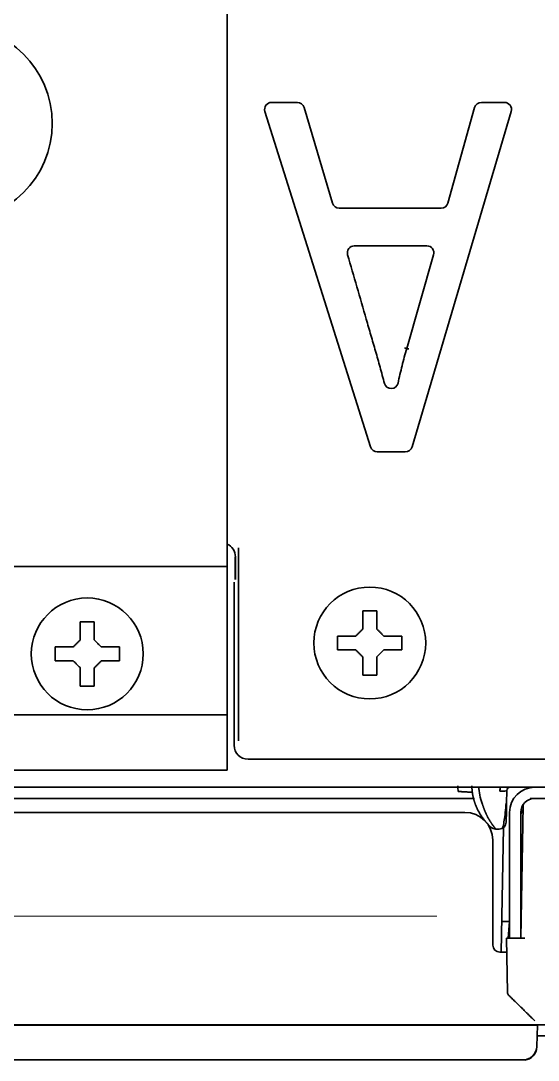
# Model space of a CAD drawing. Extents: x 53 to 4125, y 6244 to 9910.
# Drawn here: x 2883 to 2920, y 9076.9 to 9151.2 of the extents above; entities that cross this region are included whole.
import ezdxf

# ---------------------------------------------------------------- set-up
doc = ezdxf.new("R2010")
doc.units = 0
doc.header["$LTSCALE"] = 5
doc.layers.get('0').update_dxf_attribs({"linetype": 'CONTINUOUS', "lineweight": 0})
doc.layers.add('1', color=7, linetype='CONTINUOUS', true_color=0xffffff)

msp = doc.modelspace()

# ---------------------------------------------------------------- linework, layer by layer
at = {"color": 3}
msp.add_line((2812.775253206849, 9087.168752404734), (2912.775253206849, 9087.168752404734), dxfattribs=at)
at = {"layer": '1', "color": 7, "linetype": 'Continuous', "lineweight": 35}
for p, q in [((2897.775253162547, 9114.39324586041), (2897.775253162547, 9173.39324586041)), ((2902.800230285803, 9145.393245860396), (2900.956796860368, 9145.393245860396)), ((2905.311339937349, 9138.178920129794), (2903.279625655096, 9145.035302468474)), ((2915.471662442966, 9145.02780575346), (2913.559981115587, 9138.186416844823)), ((2917.606168332316, 9145.393245860396), (2915.953215799486, 9145.393245860396)), ((2900.479860562695, 9144.743140004546), (2908.03336521004, 9120.743140004532)), ((2910.995115915214, 9120.751579146789), (2918.085679064471, 9144.751579146789)), ((2913.078427759067, 9137.820976737858), (2905.79073530665, 9137.820976737858)), ((2906.870226100722, 9135.128472261029), (2912.060501722345, 9135.128472261029)), ((2912.541001669272, 9134.490197892417), (2910.613689466535, 9127.792836548571)), ((2908.510301507706, 9120.393245860396), (2910.515605183059, 9120.393245860396)), ((2897.775253162547, 9114.39324586041), (2897.775253162547, 9112.193245860399)), ((2898.590758805253, 9099.708142330128), (2898.590758805253, 9113.521047930859)), ((2280.77525316254, 9112.193245860399), (2897.775253162547, 9112.193245860399)), ((2897.775253162547, 9112.193245860399), (2897.775253162547, 9111.193245860399)), ((2898.362859858428, 9112.881766315753), (2898.363164444915, 9112.881766315753)), ((2898.362859858428, 9112.881766315753), (2898.362859858428, 9111.256934278572)), ((2898.363164444915, 9112.881766315753), (2898.363164444915, 9111.256934278572)), ((2897.775253162547, 9101.56215774345), (2897.775253162547, 9111.193245860399)), ((2898.275253162547, 9099.392636687422), (2898.275253162547, 9111.058018200172)), ((2905.6752530533, 9106.711018161339), (2905.6752530533, 9107.211018185088)), ((2910.275253271788, 9107.211018185088), (2910.275253271788, 9106.711018161339)), ((2885.475253053303, 9105.930895354264), (2885.475253053303, 9106.430895378013)), ((2890.075253271791, 9106.430895378013), (2890.075253271791, 9105.930895354264)), ((2905.6752530533, 9106.21101813759), (2905.6752530533, 9106.711018161339)), ((2910.275253271788, 9106.711018161339), (2910.275253271788, 9106.21101813759)), ((2885.475253053303, 9105.430895330515), (2885.475253053303, 9105.930895354264)), ((2890.075253271791, 9105.930895354264), (2890.075253271791, 9105.430895330515)), ((2897.775253162547, 9101.562091116939), (2280.77525316254, 9101.562091116939)), ((2897.775253162547, 9101.562091116939), (2897.775253162547, 9101.376042411706)), ((2897.775253162547, 9097.834831295637), (2897.775253162547, 9101.376042411706)), ((2958.275253162547, 9098.39324586041), (2899.274643989566, 9098.39324586041)), ((2280.77525316254, 9097.62088000089), (2897.775253162547, 9097.62088000089)), ((2897.775253162547, 9097.834831295637), (2897.775253162547, 9097.62088000089)), ((2962.275253162547, 9096.393245860396), (2216.27525316254, 9096.393245860396)), ((2917.770965554528, 9096.147608962026), (2917.755363820909, 9095.253786241941)), ((2800.938412980717, 9095.593245860422), (2914.296684275624, 9095.593245860407)), ((2918.77525316254, 9085.593245860407), (2918.941228595805, 9095.101972063625)), ((2919.441152443377, 9095.593245860407), (2919.824910476646, 9095.593245860407)), ((2919.775253162547, 9095.593245860407), (2962.475253162537, 9095.593245860407)), ((2919.824910476646, 9095.593245860407), (2959.325595848446, 9095.593245860407)), ((2914.775253162547, 9094.593245860407), (2795.775284412545, 9094.593245860407)), ((2917.975253162544, 9087.593245860407), (2917.975253162544, 9094.593245860407)), ((2918.77525316254, 9087.593245860407), (2918.77525316254, 9094.593245860407)), ((2916.444659634139, 9093.723839388811), (2916.628806553121, 9093.539692469829)), ((2916.982359943732, 9093.39324586041), (2917.231539336203, 9093.39324586041)), ((2917.52454303935, 9093.488077245696), (2917.369285347808, 9084.593357976104)), ((2916.77525316254, 9092.593245860407), (2916.77525316254, 9085.093245860407)), ((2917.975253162544, 9085.593245860407), (2917.975253162544, 9087.593245860407)), ((2918.77525316254, 9087.593245860407), (2918.77525316254, 9085.593245860407)), ((2917.407209547304, 9086.772123845207), (2917.975253162544, 9086.772123845207)), ((2917.975253162544, 9086.772123845207), (2917.872116217232, 9085.593263165996)), ((2917.749803811823, 9085.593245860407), (2919.068757239419, 9085.593245860407)), ((2917.817844396525, 9081.695203373674), (2917.749803811823, 9085.593245860407)), ((2917.275253162547, 9084.593245860407), (2917.767284412543, 9084.593245860407)), ((2928.321143787546, 9079.393245860396), (2638.985689100048, 9079.393245860396)), ((2903.395877311758, 9079.373457379828), (2792.554629013323, 9079.373457379828)), ((2884.01025316254, 9079.393238629826), (2884.01025316254, 9079.373433942339)), ((2886.840253162549, 9079.373433942339), (2886.840253162549, 9079.393238629826)), ((2903.395877311772, 9079.373457379828), (2906.929626448366, 9079.373457379828)), ((2906.929626448366, 9079.373457379828), (2918.51204816405, 9079.373457379828)), ((2914.44731312321, 9079.393147817289), (2914.446623820952, 9079.373408783387)), ((2918.512048164043, 9079.373457379828), (2919.975253162537, 9079.373457379828)), ((2919.975253162537, 9079.373457379828), (2919.921653291024, 9077.838557883122)), ((2919.944328162538, 9078.593245860393), (2962.175253162541, 9078.593245860393)), ((2903.342277440245, 9076.873457379828), (2792.608228884836, 9076.873457379828)), ((2906.169276749528, 9076.873457379828), (2903.342277440245, 9076.873457379828)), ((2917.751698465212, 9076.873457379828), (2906.169276749528, 9076.873457379828)), ((2918.922262464005, 9076.873457379828), (2917.751698465198, 9076.873457379828))]:
    msp.add_line(p, q, dxfattribs=at)
for centre, radius in [((2878.27525316254, 9143.893245860396), 7.000000000000001), ((2907.975253162544, 9106.711018161339), 4.000000189989804), ((2887.775253162547, 9105.930895354264), 4.000000189989804)]:
    msp.add_circle(centre, radius, dxfattribs=at)
for centre, radius, start, end in [((2900.956796860368, 9144.89324586041), 0.5, 90, 197.4703194611801), ((2902.800230285803, 9144.89324586041), 0.5, 16.50584854955774, 90), ((2915.953215799486, 9144.89324586041), 0.5, 90, 164.388104282639), ((2917.606168332316, 9144.89324586041), 0.5, 343.5407447603838, 90), ((2905.79073530665, 9138.320976737872), 0.5, 196.5058485495577, 270), ((2913.078427759067, 9138.320976737872), 0.5, 270, 344.388104282639), ((2906.870226100722, 9134.628472261014), 0.5, 90, 196.1635960295964), ((2912.060501722345, 9134.628472261014), 0.5, 343.9456699305091, 90), ((2909.50699144116, 9125.412696164698), 0.5, 194.7364416833604, 347.8989728424152), ((2908.510301507706, 9120.89324586041), 0.5, 197.4703194611801, 270), ((2910.515605183059, 9120.89324586041), 0.5, 270, 343.5407447603838), ((2919.775253162547, 9094.593245860407), 1.800000000000026, 90, 180), ((2919.775253162554, 9094.593245860407), 1.000000000000026, 90, 180), ((2914.775253162547, 9092.593245860407), 2, 0, 90), ((2921.564137854441, 9093.372123845198), 2.999999999997757, 151.1561718750794, 158.3758593750324), ((2917.231539336203, 9093.893245860396), 0.5, 270, 358.9999999997946), ((2916.982359943695, 9093.893245860338), 0.5, 224.9999999991437, 269.9999999999609), ((2917.275253162547, 9085.093245860407), 0.5, 180, 270), ((2918.922262464005, 9077.873457379828), 1, 270, 357.999999999954), ((2918.921336475646, 9077.846940542557), 1, 277.623567965274, 357.999999999954)]:
    msp.add_arc(centre, radius, start, end, dxfattribs=at)
for centre, major_axis, ratio, start_param, end_param in [((2910.469539482462, 9127.834318859153), (0.1441499840754289, -0.04148231057997628), 0.003982304750001447, 4.71238898038431, 6.283185307274747), ((2910.758003504083, 9127.751928620637), (0.1443140375457831, -0.04090792792643379), 0.003982304628547328, 3.141592653399473, 4.712389010768255), ((2897.361945541956, 9112.879938239828), (-0.708829783535653, -0.7088297835356557), 0.9975692297559872, 2.356803477782454, 3.502669248594354), ((2899.275862706849, 9099.393855404734), (-0.7079685445991903, -0.7079685445991902), 0.9987829999999999, 5.498396131367743, 7.067974482991429), ((2899.275862706849, 9099.393855404734), (-0.7079685445991888, -0.7079685445991916), 0.9987827659587184, 5.498396131367743, 7.067974482991429), ((2919.275914225511, 9096.569802378915), (-5.002829552340414, 0), 0.9998476951568769, 0.01746183615728425, 0.09716926251821019), ((2919.305715746008, 9096.510035273299), (3.532651771796798, 0), 0.996194698089592, 3.159333382461313, 3.517237486309649), ((2917.271041706956, 9096.156335165244), (-0.4999238475781957, 0.008726203218641673), 0.08714256931580981, 1.572317404827446, 3.141592653589793)]:
    msp.add_ellipse(centre, major_axis=major_axis, ratio=ratio, start_param=start_param, end_param=end_param, dxfattribs=at)
for points, knots in [([(2909.023438361075, 9125.285509613706), (2908.92196406895, 9125.671306745266), (2908.817790554657, 9126.056349363498), (2908.605523426925, 9126.825338815019), (2908.497419189177, 9127.209282678523), (2908.333020679342, 9127.784571724886), (2908.27784437749, 9127.976229413878), (2908.1668271041, 9128.359358996793), (2908.111245652539, 9128.550903423602), (2907.944620960802, 9129.125570235468), (2907.389272413663, 9131.041145723124), (2906.834164761482, 9132.956791037126), (2906.389990723629, 9134.489281806644)], [0, 0, 0, 0, 0.1250000000000001, 0.1250000000000001, 0.2500000000000002, 0.2500000000000002, 0.3125000000000001, 0.3125000000000001, 0.375, 0.375, 0.5, 1, 1, 1, 1]), ([(2910.613689466527, 9127.792836548586), (2910.497286204971, 9127.382191827332), (2910.387574224597, 9126.969650255298), (2910.181597049314, 9126.141108777869), (2910.085370719311, 9125.725273013959), (2909.995881180514, 9125.30787811875)], [0, 0, 0, 0, 0.5, 0.5, 1, 1, 1, 1]), ([(2908.475253186285, 9109.011018270598), (2908.475253186285, 9108.808188597104), (2908.475253186285, 9108.598355668815), (2908.475253186285, 9108.273395266166), (2908.475253186285, 9108.163365677654), (2908.475253186285, 9107.93983320208), (2908.475253186285, 9107.82633205135), (2908.475253186285, 9107.71101820885)], [0, 0, 0, 0, 0.5, 0.5, 0.75, 0.75, 1, 1, 1, 1]), ([(2888.275253186288, 9108.230895463508), (2888.275253186288, 9108.02806579), (2888.275253186288, 9107.818232861755), (2888.275253186288, 9107.493272459105), (2888.275253186288, 9107.383242870565), (2888.275253186288, 9107.159710395019), (2888.275253186288, 9107.046209244305), (2888.275253186288, 9106.930895401762)], [0, 0, 0, 0, 0.5, 0.5, 0.75, 0.75, 1, 1, 1, 1]), ([(2905.675253053293, 9107.211018185088), (2905.878082726801, 9107.211018185088), (2906.08791565506, 9107.211018185088), (2906.412876057703, 9107.211018185088), (2906.522905646244, 9107.211018185088), (2906.746438121804, 9107.211018185088), (2906.85993927251, 9107.211018185088), (2906.975253115039, 9107.211018185088)], [0, 0, 0, 0, 0.5, 0.5, 0.75, 0.75, 1, 1, 1, 1]), ([(2885.475253053296, 9106.430895378013), (2885.678082726803, 9106.430895378013), (2885.887915655071, 9106.430895378013), (2886.21287605772, 9106.430895378013), (2886.322905646239, 9106.430895378013), (2886.546438121799, 9106.430895378013), (2886.659939272513, 9106.430895378013), (2886.775253115042, 9106.430895378013)], [0, 0, 0, 0, 0.5, 0.5, 0.75, 0.75, 1, 1, 1, 1]), ([(2910.275253271788, 9106.21101813759), (2910.07242359828, 9106.21101813759), (2909.862590670013, 9106.21101813759), (2909.537630267371, 9106.21101813759), (2909.427600678837, 9106.21101813759), (2909.204068203284, 9106.21101813759), (2909.090567052563, 9106.21101813759), (2908.975253210042, 9106.21101813759)], [0, 0, 0, 0, 0.4999999999999998, 0.4999999999999998, 0.7499999999999999, 0.7499999999999999, 1, 1, 1, 1]), ([(2907.475253138795, 9104.41101805211), (2907.475253138795, 9104.613847725617), (2907.475253138795, 9104.823680653863), (2907.475253138795, 9105.148641056512), (2907.475253138795, 9105.258670645053), (2907.475253138795, 9105.482203120613), (2907.475253138795, 9105.595704271313), (2907.475253138795, 9105.711018113841)], [0, 0, 0, 0, 0.5, 0.5, 0.75, 0.75, 1, 1, 1, 1]), ([(2887.275253138798, 9103.63089524502), (2887.275253138798, 9103.833724918513), (2887.275253138798, 9104.043557846788), (2887.275253138798, 9104.368518249437), (2887.275253138798, 9104.478547837978), (2887.275253138798, 9104.70208031351), (2887.275253138798, 9104.815581464252), (2887.275253138798, 9104.930895306767)], [0, 0, 0, 0, 0.5, 0.5, 0.75, 0.75, 1, 1, 1, 1]), ([(2890.075253271791, 9105.430895330544), (2889.87242359829, 9105.430895330544), (2889.662590670016, 9105.430895330544), (2889.337630267374, 9105.430895330544), (2889.22760067884, 9105.430895330544), (2889.00406820328, 9105.430895330544), (2888.890567052566, 9105.430895330544), (2888.775253210044, 9105.430895330544)], [0, 0, 0, 0, 0.4999999999999998, 0.4999999999999998, 0.7499999999999999, 0.7499999999999999, 1, 1, 1, 1]), ([(2915.554577699734, 9095.078261636663), (2915.550553609845, 9095.088484371357), (2915.54239557082, 9095.109208925409), (2915.530327289724, 9095.140843094996), (2915.518198072563, 9095.173414857258), (2915.506055093002, 9095.206939479656), (2915.493915153211, 9095.241419825223), (2915.481804400386, 9095.276861939506), (2915.469747270918, 9095.313270674524), (2915.457769568772, 9095.350650869223), (2915.445897611966, 9095.389006983707), (2915.434158470964, 9095.428343161751), (2915.422579902932, 9095.468663173873), (2915.411190369394, 9095.50997039213), (2915.400019029943, 9095.55226775525), (2915.389095741377, 9095.595557735505), (2915.37845105427, 9095.63984230414), (2915.368116209089, 9095.68512289616), (2915.358123131062, 9095.731400374483), (2915.348504424236, 9095.778674993257), (2915.339293364168, 9095.826946360525), (2915.33052388942, 9095.876213400392), (2915.322230592722, 9095.926474314343), (2915.314448707215, 9095.977726542013), (2915.307214104835, 9096.029966721471), (2915.300563242194, 9096.083190648453), (2915.294533299961, 9096.137393237863), (2915.289161575029, 9096.192568472732), (2915.284487723106, 9096.248709400636), (2915.280545095326, 9096.305807944882), (2915.277393747866, 9096.363855423653), (2915.274994234164, 9096.422840361745), (2915.274130906119, 9096.462484794683), (2915.273695978273, 9096.482456887796)], [0, 0, 0, 0, 0.02288597785123079, 0.04639675187068958, 0.07053232381632014, 0.09529269528281116, 0.1206778677168712, 0.1466878424307029, 0.1733226206139129, 0.2005822033439942, 0.2284665915956989, 0.2569757862493494, 0.2861097880982459, 0.3158685978553746, 0.3462522161592993, 0.3772606435795678, 0.408893880621547, 0.4411519277307675, 0.4740347852968946, 0.5075424536573006, 0.5416749331003154, 0.5764322238682034, 0.6118143261598591, 0.64782124013326, 0.6844529659077403, 0.7217095035660585, 0.7595908531562721, 0.7980970146935071, 0.8372279881615381, 0.8769837735142874, 0.9173643706771767, 0.95836977954838, 1, 1, 1, 1]), ([(2917.340186248041, 9096.408651798323), (2917.336907144311, 9096.401382637778), (2917.296084852186, 9096.307220151182), (2917.274582683729, 9096.209632952625), (2917.271041706949, 9096.112757293857)], [0, 0, 0, 0, 0.07749077538549871, 1, 1, 1, 1]), ([(2914.296684275624, 9095.593245860407), (2914.303919974018, 9095.59324586355), (2914.319310825852, 9095.59324587026), (2914.343762952669, 9095.593245890544), (2914.370937735194, 9095.593245895303), (2914.400799824953, 9095.593245884535), (2914.433307803042, 9095.593245864788), (2914.468413033605, 9095.593245855169), (2914.506058809277, 9095.593245885379), (2914.546179287072, 9095.593245996235), (2914.588698440226, 9095.593246238815), (2914.633528668981, 9095.593246675373), (2914.68057035922, 9095.593247375175), (2914.747894511742, 9095.593248818754), (2914.833566140131, 9095.593251601822), (2914.934873222354, 9095.593256817054), (2915.032552314473, 9095.593263705596), (2915.112671883066, 9095.59327251109), (2915.18016824232, 9095.59327912041), (2915.239583903307, 9095.59328182062), (2915.306477810819, 9095.593282929607), (2915.379182796789, 9095.593282025147), (2915.427238786988, 9095.593280374494), (2915.451645886186, 9095.593279263194)], [0, 0, 0, 0, 0.01651812838150991, 0.03513524920706188, 0.05583526062848521, 0.07860186979345984, 0.1034190090687503, 0.1302712440598146, 0.1591441625221921, 0.1900247325156941, 0.2229016182157909, 0.2577654425784712, 0.2946089875784406, 0.3334273250396824, 0.4173210782746005, 0.5008697493463065, 0.5841747517644873, 0.6673175420691341, 0.713995731058881, 0.7706121891845928, 0.8371545119130352, 0.9136185749983784, 1, 1, 1, 1]), ([(2916.798213024742, 9093.638775085725), (2916.795873087433, 9093.641556835428), (2916.790669029916, 9093.647743490685), (2916.78225631553, 9093.658208510096), (2916.772340226048, 9093.670826605245), (2916.760909487881, 9093.685734262472), (2916.747912672292, 9093.703054011872), (2916.733308417245, 9093.722934197824), (2916.71705067377, 9093.745534702655), (2916.699095584753, 9093.771030404809), (2916.679401560689, 9093.799608760455), (2916.657931710195, 9093.831469085606), (2916.634655757526, 9093.866821143747), (2916.609552344783, 9093.905883769869), (2916.582611450979, 9093.948883296849), (2916.553837006506, 9093.99605183315), (2916.523249698943, 9094.04762540503), (2916.490889884949, 9094.103841788281), (2916.456820959264, 9094.164938733215), (2916.421131717531, 9094.231149725136), (2916.390951711388, 9094.289223340078), (2916.366807377085, 9094.337012523509), (2916.349146284893, 9094.372607003213), (2916.331571476413, 9094.408691277029), (2916.31409616578, 9094.445256183011), (2916.296734361293, 9094.482292522152), (2916.279499851417, 9094.519791062703), (2916.262406473494, 9094.557742541845), (2916.245468038544, 9094.596137668384), (2916.228698348381, 9094.634967125428), (2916.212111187635, 9094.674221573121), (2916.195720322702, 9094.713891651932), (2916.179539498708, 9094.753967985846), (2916.163582437252, 9094.794441185848), (2916.147862832348, 9094.835301853018), (2916.132394353447, 9094.876540585145), (2916.117190621585, 9094.91814797018), (2916.102265286349, 9094.960114629794), (2916.087631725927, 9095.002431077213), (2916.073304156484, 9095.045088269006), (2916.059293471657, 9095.088075564316), (2916.045622793465, 9095.131388380323), (2916.032269277641, 9095.17499957401), (2916.023686835908, 9095.204279700178), (2916.019391332137, 9095.218934374905)], [0, 0, 0, 0, 0.008823653555964626, 0.01962394470466488, 0.03240005044988038, 0.04715118935392172, 0.06387682365091536, 0.08257679042037629, 0.1032513892439625, 0.1259014326556559, 0.1505282590590237, 0.1771337065104606, 0.2057200471178884, 0.236289884886336, 0.2688460243718478, 0.3033913234260253, 0.3399285506582598, 0.3784602770760512, 0.4189888417528452, 0.4615164433575447, 0.5060454229357086, 0.5274035497824363, 0.5487659805658383, 0.5701329717941895, 0.5915048691654872, 0.6128821192085439, 0.6342652809043816, 0.6556550372721848, 0.6770522069016912, 0.6984577554116366, 0.7198728068116691, 0.7412986547427012, 0.762736773567984, 0.7841888292849141, 0.8056566902251432, 0.8271424375078347, 0.8486483752089017, 0.8701770402068693, 0.8917312116639374, 0.9133139200992557, 0.9349284560101013, 0.9565783779959819, 0.9782675203396448, 1, 1, 1, 1]), ([(2917.415079760622, 9093.42815134034), (2917.430182707178, 9093.434384436448), (2917.460141529812, 9093.47089761241), (2917.519922170827, 9093.637612218343), (2917.5913639183, 9093.990850951159), (2917.66645239921, 9094.58265190848), (2917.704344315711, 9095.011153354775), (2917.720783089515, 9095.238525395689)], [0, 0, 0, 0, 0.1355660199637168, 0.2669619916221788, 0.5197979842204693, 0.7630137878103207, 1, 1, 1, 1]), ([(2917.731463143932, 9093.884517375103), (2917.731465189422, 9093.88463539508), (2917.731469419169, 9093.884879443867), (2917.731482080237, 9093.885613188628), (2917.731501120953, 9093.886711544255), (2917.73152830882, 9093.888274174678), (2917.731564904274, 9093.890371640126), (2917.731612366939, 9093.893087398174), (2917.731672149816, 9093.896505564699), (2917.731745734806, 9093.900713088573), (2917.731834696848, 9093.905803355156), (2917.732058450516, 9093.918621900186), (2917.73244143963, 9093.940639710461), (2917.732944442405, 9093.969621974727), (2917.733331076061, 9093.991929495882), (2917.733692675184, 9094.012750678565), (2917.734163860742, 9094.039901248732), (2917.734649896297, 9094.067898537716), (2917.735143598761, 9094.096331054534), (2917.735638923218, 9094.124846085731), (2917.736130232423, 9094.153116686924), (2917.736612431045, 9094.180847232274), (2917.737080897061, 9094.207769890985), (2917.73753143944, 9094.233642541847), (2917.737960339177, 9094.258249598744), (2917.738697143172, 9094.300482668768), (2917.740087705907, 9094.37991927225), (2917.742602275461, 9094.523502598968), (2917.745309343731, 9094.678209401274), (2917.748106095702, 9094.838124618109), (2917.749929347929, 9094.942461198298), (2917.751522777874, 9095.033730947049), (2917.752430026822, 9095.085711206382), (2917.753267620816, 9095.133702540756), (2917.754032898769, 9095.177546512132), (2917.754723390268, 9095.21709941329), (2917.755159074392, 9095.242057413998), (2917.755363821484, 9095.253786274305)], [0, 0, 0, 0, 0.009810763429049468, 0.02028728277280001, 0.03142554324299581, 0.04322171314431095, 0.05567220340413526, 0.06877372329340663, 0.08252333167695244, 0.09691848306625417, 0.1119570677415621, 0.1276374452540307, 0.1965264837808249, 0.2376913612389686, 0.2514748899093476, 0.2816491617625935, 0.310322570566002, 0.3375107963700112, 0.3632254645618613, 0.3874751112289138, 0.410265930270169, 0.4316023461966037, 0.4514874504360558, 0.4699233329078496, 0.4869113349370185, 0.502452244409781, 0.5550069597033948, 0.638113524270746, 0.7520438437991709, 0.7971663091618454, 0.8744457715231377, 0.9003371472455157, 0.924262417631058, 0.946208678936734, 0.9661597645266018, 0.9840969876161979, 1, 1, 1, 1]), ([(2916.982359943732, 9093.39324586041), (2916.982244288064, 9093.393266783489), (2916.982004632055, 9093.393310139203), (2916.981463778293, 9093.393679308952), (2916.980731808794, 9093.394327985137), (2916.979757232703, 9093.395331387204), (2916.978501603846, 9093.39673850924), (2916.976919667907, 9093.398610022254), (2916.97496524994, 9093.401007081455), (2916.972589586289, 9093.40399454668), (2916.969741865806, 9093.407639990313), (2916.966369130978, 9093.412013928435), (2916.962416366131, 9093.417189695654), (2916.957826535969, 9093.42324342097), (2916.952540632674, 9093.430253971179), (2916.946497755586, 9093.438302905997), (2916.939635054785, 9093.447474408167), (2916.932102346046, 9093.45756837046), (2916.923991693368, 9093.468457792143), (2916.915428483373, 9093.47997277342), (2916.906283047322, 9093.49228871998), (2916.896558298899, 9093.505402598283), (2916.886257280023, 9093.519311419266), (2916.875382938716, 9093.534012364806), (2916.863938512334, 9093.549502296562), (2916.851926222337, 9093.565779577635), (2916.839352154466, 9093.58283720669), (2916.826207946966, 9093.600688586142), (2916.812539613655, 9093.619270662035), (2916.802996305518, 9093.632263058666), (2916.798213024742, 9093.638775085725)], [0, 0, 0, 0, 0.02019242795572176, 0.04184176330690102, 0.06494928053117122, 0.08951706157213898, 0.1155481140944645, 0.1430464911288278, 0.1720174116358515, 0.202467381492833, 0.2344043144339653, 0.2678376525418599, 0.3027784859905127, 0.3392396718717643, 0.3772359520974899, 0.4167840705530266, 0.4579028898826267, 0.500613508509428, 0.5413972403113415, 0.58230287988563, 0.6233395700875879, 0.6645162788343872, 0.7058418130790141, 0.7473248327463197, 0.7889738645419901, 0.8307973155476137, 0.8728034865191454, 0.915000584808213, 0.9573967368296028, 1, 1, 1, 1]), ([(2917.817844593369, 9081.695205711367), (2917.818409105321, 9081.66284881132), (2917.82533395885, 9081.630615061513), (2917.85088311299, 9081.57114750323), (2917.869497798305, 9081.543936075104), (2917.892580000562, 9081.521253487444)], [0, 0, 0, 0, 0.5, 0.5, 1, 1, 1, 1])]:
    msp.add_open_spline(points, degree=3, knots=knots, dxfattribs=at)
for points, degree in [([(2907.475253138795, 9107.71101820885), (2907.475253138795, 9107.76528935296), (2907.475253138795, 9107.87340082301), (2907.475253138795, 9108.034964136561), (2907.475253138795, 9108.193848377137), (2907.475253138795, 9108.349231381566), (2907.475253138795, 9108.501042858072), (2907.475253138795, 9108.657510519915), (2907.475253138795, 9108.823747689617), (2907.475253138795, 9108.947080722326), (2907.475253138795, 9109.011018270598)], 3), ([(2907.475253138795, 9109.011018270598), (2907.641919813369, 9109.011018270598), (2907.975253162544, 9109.011018270598), (2908.308586511712, 9109.011018270598), (2908.475253186285, 9109.011018270598)], 3), ([(2887.275253138798, 9106.930895401762), (2887.275253138798, 9106.985166545885), (2887.275253138798, 9107.09327801592), (2887.275253138798, 9107.254841329515), (2887.275253138798, 9107.413725570077), (2887.275253138798, 9107.569108574491), (2887.275253138798, 9107.720920050997), (2887.275253138798, 9107.877387712855), (2887.275253138798, 9108.043624882543), (2887.275253138798, 9108.166957915222), (2887.275253138798, 9108.230895463508)], 3), ([(2887.275253138798, 9108.230895463508), (2887.441919813364, 9108.230895463508), (2887.775253162547, 9108.230895463508), (2888.108586511708, 9108.230895463508), (2888.275253186288, 9108.230895463508)], 3), ([(2906.975253115039, 9107.211018185088), (2906.998978684717, 9107.234743754772), (2907.046468557639, 9107.282233627688), (2907.117857830776, 9107.353622900817), (2907.189293879952, 9107.42505895), (2907.26073735372, 9107.49650242379), (2907.33220313235, 9107.567968202406), (2907.403690640242, 9107.63945571029), (2907.451393182428, 9107.687158252476), (2907.475253138795, 9107.71101820885)], 3), ([(2908.475253186285, 9107.71101820885), (2908.501313798896, 9107.684957596226), (2908.552528652001, 9107.633742743128), (2908.626294843236, 9107.5599765519), (2908.697936980122, 9107.488334415), (2908.768081477431, 9107.41818991772), (2908.837362799723, 9107.348908595406), (2908.906187795294, 9107.280083599864), (2908.952230556325, 9107.234040838797), (2908.975253210042, 9107.211018185088)], 3), ([(2908.975253210042, 9107.211018185088), (2909.029524354157, 9107.211018185088), (2909.137635824193, 9107.211018185088), (2909.299199137759, 9107.211018185088), (2909.458083378343, 9107.211018185088), (2909.613466382764, 9107.211018185088), (2909.765277859284, 9107.211018185088), (2909.921745521135, 9107.211018185088), (2910.087982690823, 9107.211018185088), (2910.211315723509, 9107.211018185088), (2910.275253271788, 9107.211018185088)], 3), ([(2886.775253115042, 9106.430895378013), (2886.798978684712, 9106.454620947683), (2886.846468557635, 9106.502110820627), (2886.917857830771, 9106.573500093757), (2886.989293879941, 9106.644936142911), (2887.060737353723, 9106.716379616686), (2887.132203132346, 9106.787845395316), (2887.203690640238, 9106.85933290323), (2887.251393182424, 9106.90703544543), (2887.275253138798, 9106.930895401762)], 3), ([(2888.275253186288, 9106.930895401762), (2888.301313798899, 9106.90483478918), (2888.352528651997, 9106.853619936053), (2888.426294843232, 9106.779853744825), (2888.497936980132, 9106.708211607955), (2888.568081477426, 9106.63806711063), (2888.637362799733, 9106.568785788331), (2888.706187795297, 9106.49996079276), (2888.75223055632, 9106.453918031737), (2888.775253210044, 9106.430895378013)], 3), ([(2888.775253210044, 9106.430895378013), (2888.829524354153, 9106.430895378013), (2888.937635824188, 9106.430895378013), (2889.099199137755, 9106.430895378013), (2889.258083378345, 9106.430895378013), (2889.413466382767, 9106.430895378013), (2889.565277859273, 9106.430895378013), (2889.721745521131, 9106.430895378013), (2889.887982690826, 9106.430895378013), (2890.011315723505, 9106.430895378013), (2890.075253271791, 9106.430895378013)], 3), ([(2906.975253115039, 9106.21101813759), (2906.920981970931, 9106.21101813759), (2906.812870500903, 9106.21101813759), (2906.651307187322, 9106.21101813759), (2906.492422946731, 9106.21101813759), (2906.337039942324, 9106.21101813759), (2906.185228465811, 9106.21101813759), (2906.02876080396, 9106.21101813759), (2905.862523634258, 9106.21101813759), (2905.739190601579, 9106.21101813759), (2905.675253053293, 9106.21101813759)], 3), ([(2907.475253138795, 9105.711018113841), (2907.449192526192, 9105.737078726437), (2907.39797767308, 9105.78829357955), (2907.324211481852, 9105.862059770792), (2907.252569344959, 9105.933701907677), (2907.182424847665, 9106.003846404987), (2907.113143525351, 9106.073127727272), (2907.044318529787, 9106.141952722872), (2906.998275768756, 9106.18799548388), (2906.975253115039, 9106.21101813759)], 3), ([(2908.975253210042, 9106.21101813759), (2908.951527640364, 9106.18729256792), (2908.904037767449, 9106.139802694976), (2908.832648494312, 9106.06841342186), (2908.761212445136, 9105.996977372692), (2908.689768971361, 9105.925533898946), (2908.618303192738, 9105.854068120287), (2908.546815684846, 9105.782580612402), (2908.499113142653, 9105.734878070201), (2908.475253186285, 9105.711018113841)], 3), ([(2908.475253186285, 9105.711018113841), (2908.475253186285, 9105.656746969733), (2908.475253186285, 9105.548635499712), (2908.475253186285, 9105.387072186117), (2908.475253186285, 9105.22818794554), (2908.475253186285, 9105.072804941126), (2908.475253186285, 9104.920993464606), (2908.475253186285, 9104.764525802748), (2908.475253186285, 9104.59828863306), (2908.475253186285, 9104.47495560038), (2908.475253186285, 9104.41101805211)], 3), ([(2886.775253115042, 9105.430895330544), (2886.720981970919, 9105.430895330544), (2886.612870500898, 9105.430895330544), (2886.451307187332, 9105.430895330544), (2886.292422946727, 9105.430895330544), (2886.137039942313, 9105.430895330544), (2885.985228465807, 9105.430895330544), (2885.828760803956, 9105.430895330544), (2885.662523634268, 9105.430895330544), (2885.539190601582, 9105.430895330544), (2885.475253053296, 9105.430895330544)], 3), ([(2887.275253138798, 9104.930895306767), (2887.249192526188, 9104.956955919377), (2887.197977673083, 9105.00817077249), (2887.12421148184, 9105.081936963703), (2887.052569344962, 9105.153579100603), (2886.98242484766, 9105.223723597897), (2886.913143525353, 9105.293004920226), (2886.844318529797, 9105.361829915768), (2886.798275768752, 9105.407872676806), (2886.775253115042, 9105.430895330544)], 3), ([(2888.775253210044, 9105.430895330544), (2888.751527640367, 9105.40716976086), (2888.704037767437, 9105.359679887915), (2888.632648494308, 9105.288290614815), (2888.561212445131, 9105.216854565631), (2888.489768971371, 9105.145411091842), (2888.418303192734, 9105.073945313212), (2888.346815684834, 9105.002457805313), (2888.299113142648, 9104.954755263127), (2888.275253186288, 9104.930895306767)], 3), ([(2888.275253186288, 9104.930895306767), (2888.275253186288, 9104.876624162673), (2888.275253186288, 9104.768512692608), (2888.275253186288, 9104.606949379056), (2888.275253186288, 9104.448065138466), (2888.275253186288, 9104.292682134066), (2888.275253186288, 9104.140870657531), (2888.275253186288, 9103.984402995688), (2888.275253186288, 9103.818165825985), (2888.275253186288, 9103.694832793306), (2888.275253186288, 9103.63089524502)], 3), ([(2908.475253186285, 9104.41101805211), (2908.308586511712, 9104.41101805211), (2907.975253162544, 9104.41101805211), (2907.641919813369, 9104.41101805211), (2907.475253138795, 9104.41101805211)], 3), ([(2888.275253186288, 9103.63089524502), (2888.108586511708, 9103.63089524502), (2887.775253162547, 9103.63089524502), (2887.441919813364, 9103.63089524502), (2887.275253138798, 9103.63089524502)], 3), ([(2917.770965554528, 9096.147608962041), (2917.773313274275, 9096.28210973597), (2917.88640784471, 9096.393245860396), (2918.020927478314, 9096.393245860396)], 3), ([(2917.892579004229, 9081.521253863015), (2919.781284210005, 9079.665228426456)], 1)]:
    msp.add_open_spline(points, degree=degree, dxfattribs=at)
for points, weights in [([(2915.307635958265, 9096.02767148141), (2915.308518906366, 9096.020997212516), (2914.843711206655, 9096.05823490693), (2914.296684292664, 9096.08451965639)], [1.000000000010496, 1.000000000010286, 1.000000000011542, 1.000000000012217]), ([(2915.554577699741, 9095.078261636678), (2915.787270572497, 9094.491241492491), (2916.170621035776, 9093.997877987174), (2916.444659634146, 9093.723839388811)], [1.000000000003163, 1.000000000002515, 1.000000000001613, 1.000000000001253])]:
    msp.add_rational_spline(points, weights, degree=3, dxfattribs=at)

doc.saveas('drawing.dxf')
